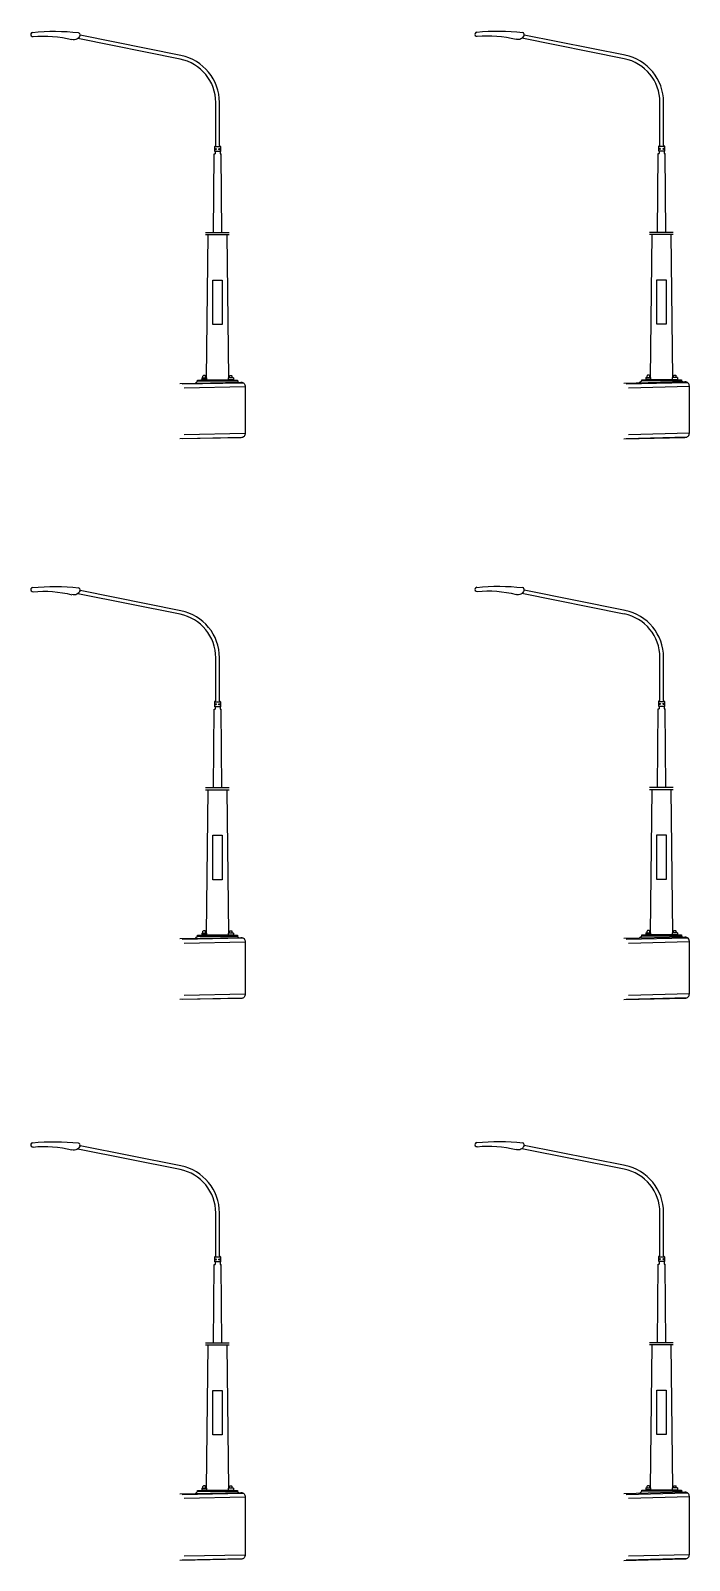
# Model space of a CAD drawing. Header units: metres. Extents: x -13.3 to 43, y -32 to 56.7.
# Drawn here: x 1.32 to 7.26, y 42.93 to 56.71 of the extents above; entities that cross this region are included whole.
import ezdxf

# ---------------------------------------------------------------- set-up
doc = ezdxf.new("R2010")
doc.units = ezdxf.units.M
doc.header["$MEASUREMENT"] = 0
doc.layers.add('AII_M_pomoc', color=30, linetype='Continuous', plot=False)
doc.layers.add('AII_M_wyposażenie', color=8, linetype='Continuous')

# ---------------------------------------------------------------- blocks, each defined once
blk = doc.blocks.new('Latarnia_0.5_2')
at = {"layer": 'AII_M_wyposażenie', "color": 0, "linetype": 'ByBlock', "lineweight": -2, "ltscale": 5, "extrusion": (0, 0, -1)}
for p, q in [((0.003, 2.921), (-0.92, 3.105)), ((0.01, 2.953), (-0.899, 3.135)), ((0.324, 2.143), (0.324, 2.529)), ((0.357, 2.142), (0.357, 2.529)), ((0.315, 2.133), (0.324, 2.143)), ((0.365, 2.133), (0.357, 2.142))]:
    blk.add_line(p, q, dxfattribs=at)
at = {"layer": 'AII_M_wyposażenie', "color": 0, "linetype": 'ByBlock', "lineweight": -2, "ltscale": 5}
for p, q in [((0.319, 2.088), (0.319, 2.066)), ((0.362, 2.088), (0.362, 2.066)), ((0.303, 1.357), (0.31, 2.066)), ((0.31, 2.066), (0.319, 2.066)), ((0.362, 2.066), (0.371, 2.066)), ((0.378, 1.357), (0.371, 2.066)), ((0.24, 0.05), (0.255, 1.338)), ((0.44, 0.05), (0.426, 1.338)), ((0.438, 0.03), (0.242, 0.03))]:
    blk.add_line(p, q, dxfattribs=at)
at = {"layer": 'AII_M_wyposażenie', "color": 0, "linetype": 'ByBlock', "lineweight": -2, "ltscale": 0.2}
for p, q in [((0.445, 1.357), (0.23, 1.357)), ((0.445, 1.338), (0.23, 1.338))]:
    blk.add_line(p, q, dxfattribs=at)
at = {"layer": 'AII_M_wyposażenie', "color": 0, "linetype": 'ByBlock', "lineweight": -2}
for p, q in [((0.245, 0.034), (0.195, 0.034)), ((0.195, 0.03), (0.195, 0.034)), ((0.197, 0.05), (0.197, 0.034)), ((0.197, 0.05), (0.243, 0.05)), ((0.213, 0.071), (0.208, 0.066)), ((0.208, 0.05), (0.208, 0.066)), ((0.227, 0.071), (0.213, 0.071)), ((0.232, 0.066), (0.227, 0.071)), ((0.232, 0.05), (0.232, 0.066)), ((0.243, 0.034), (0.243, 0.05)), ((0.245, 0.03), (0.245, 0.034)), ((0.435, 0.03), (0.435, 0.034)), ((0.435, 0.034), (0.485, 0.034)), ((0.437, 0.034), (0.437, 0.05)), ((0.483, 0.05), (0.437, 0.05)), ((0.448, 0.066), (0.453, 0.071)), ((0.448, 0.05), (0.448, 0.066)), ((0.453, 0.071), (0.467, 0.071)), ((0.467, 0.071), (0.472, 0.066)), ((0.472, 0.05), (0.472, 0.066)), ((0.483, 0.05), (0.483, 0.034)), ((0.485, 0.03), (0.485, 0.034))]:
    blk.add_line(p, q, dxfattribs=at)
blk.add_lwpolyline([(0, 0), (0.55, 0.011, -0.414214), (0.59, -0.029), (0.59, -0.449, -0.414214), (0.55, -0.489), (0, -0.5)], format="xyb", dxfattribs=at)
for points in [[(0.02, -0.005), (0.57, 0.006)], [(0.16, 0.02), (0.142, 0.003)], [(0.52, 0.02), (0.53, 0.011)], [(0.04, -0.04), (0.59, -0.029)], [(0.02, -0.495), (0.57, -0.484)]]:
    blk.add_lwpolyline(points, dxfattribs=at)
blk.add_lwpolyline([(0.16, 0.03), (0.52, 0.03), (0.52, 0.02), (0.16, 0.02)], close=True, dxfattribs=at)
at = {"layer": 'AII_M_wyposażenie', "color": 0, "linetype": 'ByBlock', "lineweight": -2, "elevation": 0}
blk.add_lwpolyline([(0.04, -0.46), (0.59, -0.449)], dxfattribs=at)
at = {"layer": 'AII_M_wyposażenie', "color": 0, "linetype": 'ByBlock', "lineweight": -2, "ltscale": 5}
for centre in [(0.324, 2.11), (0.356, 2.11)]:
    blk.add_circle(centre, 0.00534, dxfattribs=at)
at = {"layer": 'AII_M_wyposażenie', "color": 0, "linetype": 'ByBlock', "lineweight": -2, "ltscale": 5, "extrusion": (0, 0, -1)}
for centre, radius, start, end in [((1.128, 1.208), 1.963, 84.2073, 96.3257), ((1.221, 2.128), 1, 84.2065, 104.45), ((0.953, 3.151), 0.0567, 196.5854, 288.7065)]:
    blk.add_arc(centre, radius, start, end, dxfattribs=at)
at = {"layer": 'AII_M_wyposażenie', "color": 0, "linetype": 'ByBlock', "lineweight": -2, "ltscale": 5}
for centre, radius, start, end in [((-1.324, 3.142), 0.0185, 95.8276, 277.0544), ((-0.918, 3.14), 0.0193, 343.5823, 72.9825), ((-0.075, 2.529), 0.399, 0, 78.6901), ((-0.075, 2.529), 0.432, 0, 78.6901)]:
    blk.add_arc(centre, radius, start, end, dxfattribs=at)
for points in [[(0.315, 2.133), (0.365, 2.133), (0.365, 2.088), (0.315, 2.088)], [(0.297, 0.93), (0.382, 0.93), (0.382, 0.53), (0.297, 0.53)]]:
    blk.add_3dface(points, dxfattribs=at)
blk = doc.blocks.new('Latarnia_0.5_2.5')
at = {"layer": 'AII_M_wyposażenie', "color": 0, "linetype": 'ByBlock', "lineweight": -2, "ltscale": 5, "extrusion": (0, 0, -1)}
for p, q in [((0.003, 2.923), (-0.92, 3.108)), ((0.01, 2.956), (-0.899, 3.137)), ((0.324, 2.146), (0.324, 2.532)), ((0.357, 2.144), (0.357, 2.532)), ((0.315, 2.135), (0.324, 2.146)), ((0.365, 2.135), (0.357, 2.144))]:
    blk.add_line(p, q, dxfattribs=at)
at = {"layer": 'AII_M_wyposażenie', "color": 0, "linetype": 'ByBlock', "lineweight": -2, "ltscale": 5}
for p, q in [((0.303, 1.36), (0.31, 2.069)), ((0.31, 2.069), (0.319, 2.069)), ((0.319, 2.091), (0.319, 2.069)), ((0.362, 2.091), (0.362, 2.069)), ((0.362, 2.069), (0.371, 2.069)), ((0.378, 1.36), (0.371, 2.069)), ((0.24, 0.053), (0.255, 1.34)), ((0.44, 0.053), (0.426, 1.34)), ((0.438, 0.033), (0.242, 0.033))]:
    blk.add_line(p, q, dxfattribs=at)
at = {"layer": 'AII_M_wyposażenie', "color": 0, "linetype": 'ByBlock', "lineweight": -2, "ltscale": 0.2}
for p, q in [((0.445, 1.36), (0.23, 1.36)), ((0.445, 1.34), (0.23, 1.34))]:
    blk.add_line(p, q, dxfattribs=at)
at = {"layer": 'AII_M_wyposażenie', "color": 0, "linetype": 'ByBlock', "lineweight": -2}
for p, q in [((0.245, 0.036), (0.195, 0.036)), ((0.195, 0.033), (0.195, 0.036)), ((0.197, 0.053), (0.197, 0.036)), ((0.197, 0.053), (0.243, 0.053)), ((0.213, 0.073), (0.208, 0.068)), ((0.208, 0.053), (0.208, 0.068)), ((0.227, 0.073), (0.213, 0.073)), ((0.232, 0.068), (0.227, 0.073)), ((0.232, 0.053), (0.232, 0.068)), ((0.243, 0.036), (0.243, 0.053)), ((0.245, 0.033), (0.245, 0.036)), ((0.435, 0.033), (0.435, 0.036)), ((0.435, 0.036), (0.485, 0.036)), ((0.437, 0.036), (0.437, 0.053)), ((0.483, 0.053), (0.437, 0.053)), ((0.448, 0.068), (0.453, 0.073)), ((0.448, 0.053), (0.448, 0.068)), ((0.453, 0.073), (0.467, 0.073)), ((0.467, 0.073), (0.472, 0.068)), ((0.472, 0.053), (0.472, 0.068)), ((0.483, 0.053), (0.483, 0.036)), ((0.485, 0.033), (0.485, 0.036))]:
    blk.add_line(p, q, dxfattribs=at)
blk.add_lwpolyline([(0, -0.5), (0.55, -0.486, 0.414214), (0.59, -0.446), (0.59, -0.026, 0.414214), (0.55, 0.014), (0, 0)], format="xyb", dxfattribs=at)
for points in [[(0.02, -0.005), (0.57, 0.008)], [(0.16, 0.023), (0.141, 0.004)], [(0.52, 0.023), (0.53, 0.013)], [(0.04, -0.04), (0.59, -0.026)], [(0.02, -0.495), (0.57, -0.481)]]:
    blk.add_lwpolyline(points, dxfattribs=at)
blk.add_lwpolyline([(0.16, 0.033), (0.52, 0.033), (0.52, 0.023), (0.16, 0.023)], close=True, dxfattribs=at)
at = {"layer": 'AII_M_wyposażenie', "color": 0, "linetype": 'ByBlock', "lineweight": -2, "elevation": 0}
blk.add_lwpolyline([(0.04, -0.46), (0.59, -0.446)], dxfattribs=at)
at = {"layer": 'AII_M_wyposażenie', "color": 0, "linetype": 'ByBlock', "lineweight": -2, "ltscale": 5}
for centre in [(0.324, 2.113), (0.356, 2.113)]:
    blk.add_circle(centre, 0.00534, dxfattribs=at)
at = {"layer": 'AII_M_wyposażenie', "color": 0, "linetype": 'ByBlock', "lineweight": -2, "ltscale": 5, "extrusion": (0, 0, -1)}
for centre, radius, start, end in [((1.128, 1.21), 1.963, 84.2073, 96.3257), ((1.221, 2.131), 1, 84.2065, 104.45), ((0.953, 3.153), 0.0567, 196.5854, 288.7065)]:
    blk.add_arc(centre, radius, start, end, dxfattribs=at)
at = {"layer": 'AII_M_wyposażenie', "color": 0, "linetype": 'ByBlock', "lineweight": -2, "ltscale": 5}
for centre, radius, start, end in [((-1.324, 3.145), 0.0185, 95.8276, 277.0544), ((-0.918, 3.143), 0.0193, 343.5823, 72.9825), ((-0.075, 2.532), 0.399, 0, 78.6901), ((-0.075, 2.532), 0.432, 0, 78.6901)]:
    blk.add_arc(centre, radius, start, end, dxfattribs=at)
for points in [[(0.315, 2.135), (0.365, 2.135), (0.365, 2.091), (0.315, 2.091)], [(0.297, 0.933), (0.382, 0.933), (0.382, 0.533), (0.297, 0.533)]]:
    blk.add_3dface(points, dxfattribs=at)
blk = doc.blocks.new('Latarnia_0.55_2')
at = {"layer": 'AII_M_wyposażenie', "color": 0, "linetype": 'ByBlock', "lineweight": -2, "ltscale": 5, "extrusion": (0, 0, -1)}
for p, q in [((0.003, 2.921), (-0.92, 3.105)), ((0.01, 2.953), (-0.899, 3.135)), ((0.324, 2.143), (0.324, 2.529)), ((0.357, 2.142), (0.357, 2.529)), ((0.315, 2.133), (0.324, 2.143)), ((0.365, 2.133), (0.357, 2.142))]:
    blk.add_line(p, q, dxfattribs=at)
at = {"layer": 'AII_M_wyposażenie', "color": 0, "linetype": 'ByBlock', "lineweight": -2, "ltscale": 5}
for p, q in [((0.319, 2.088), (0.319, 2.066)), ((0.362, 2.088), (0.362, 2.066)), ((0.303, 1.357), (0.31, 2.066)), ((0.31, 2.066), (0.319, 2.066)), ((0.362, 2.066), (0.371, 2.066)), ((0.378, 1.357), (0.371, 2.066)), ((0.24, 0.05), (0.255, 1.338)), ((0.44, 0.05), (0.426, 1.338)), ((0.438, 0.03), (0.242, 0.03))]:
    blk.add_line(p, q, dxfattribs=at)
at = {"layer": 'AII_M_wyposażenie', "color": 0, "linetype": 'ByBlock', "lineweight": -2, "ltscale": 0.2}
for p, q in [((0.445, 1.357), (0.23, 1.357)), ((0.445, 1.338), (0.23, 1.338))]:
    blk.add_line(p, q, dxfattribs=at)
at = {"layer": 'AII_M_wyposażenie', "color": 0, "linetype": 'ByBlock', "lineweight": -2}
for p, q in [((0.245, 0.034), (0.195, 0.034)), ((0.195, 0.03), (0.195, 0.034)), ((0.197, 0.05), (0.197, 0.034)), ((0.197, 0.05), (0.243, 0.05)), ((0.213, 0.071), (0.208, 0.066)), ((0.208, 0.05), (0.208, 0.066)), ((0.227, 0.071), (0.213, 0.071)), ((0.232, 0.066), (0.227, 0.071)), ((0.232, 0.05), (0.232, 0.066)), ((0.243, 0.034), (0.243, 0.05)), ((0.245, 0.03), (0.245, 0.034)), ((0.435, 0.03), (0.435, 0.034)), ((0.435, 0.034), (0.485, 0.034)), ((0.437, 0.034), (0.437, 0.05)), ((0.483, 0.05), (0.437, 0.05)), ((0.448, 0.066), (0.453, 0.071)), ((0.448, 0.05), (0.448, 0.066)), ((0.453, 0.071), (0.467, 0.071)), ((0.467, 0.071), (0.472, 0.066)), ((0.472, 0.05), (0.472, 0.066)), ((0.483, 0.05), (0.483, 0.034)), ((0.485, 0.03), (0.485, 0.034))]:
    blk.add_line(p, q, dxfattribs=at)
blk.add_lwpolyline([(0, 0), (0.55, 0.011, -0.414214), (0.59, -0.029), (0.59, -0.499, -0.414214), (0.55, -0.539), (0, -0.55)], format="xyb", dxfattribs=at)
for points in [[(0.02, -0.005), (0.57, 0.006)], [(0.16, 0.02), (0.142, 0.003)], [(0.52, 0.02), (0.53, 0.011)], [(0.04, -0.04), (0.59, -0.029)], [(0.02, -0.545), (0.57, -0.534)]]:
    blk.add_lwpolyline(points, dxfattribs=at)
blk.add_lwpolyline([(0.16, 0.03), (0.52, 0.03), (0.52, 0.02), (0.16, 0.02)], close=True, dxfattribs=at)
at = {"layer": 'AII_M_wyposażenie', "color": 0, "linetype": 'ByBlock', "lineweight": -2, "elevation": 0}
blk.add_lwpolyline([(0.04, -0.51), (0.59, -0.499)], dxfattribs=at)
at = {"layer": 'AII_M_wyposażenie', "color": 0, "linetype": 'ByBlock', "lineweight": -2, "ltscale": 5}
for centre in [(0.324, 2.11), (0.356, 2.11)]:
    blk.add_circle(centre, 0.00534, dxfattribs=at)
at = {"layer": 'AII_M_wyposażenie', "color": 0, "linetype": 'ByBlock', "lineweight": -2, "ltscale": 5, "extrusion": (0, 0, -1)}
for centre, radius, start, end in [((1.128, 1.208), 1.963, 84.2073, 96.3257), ((1.221, 2.128), 1, 84.2065, 104.45), ((0.953, 3.151), 0.0567, 196.5854, 288.7065)]:
    blk.add_arc(centre, radius, start, end, dxfattribs=at)
at = {"layer": 'AII_M_wyposażenie', "color": 0, "linetype": 'ByBlock', "lineweight": -2, "ltscale": 5}
for centre, radius, start, end in [((-1.324, 3.142), 0.0185, 95.8276, 277.0544), ((-0.918, 3.14), 0.0193, 343.5823, 72.9825), ((-0.075, 2.529), 0.399, 0, 78.6901), ((-0.075, 2.529), 0.432, 0, 78.6901)]:
    blk.add_arc(centre, radius, start, end, dxfattribs=at)
for points in [[(0.315, 2.133), (0.365, 2.133), (0.365, 2.088), (0.315, 2.088)], [(0.297, 0.93), (0.382, 0.93), (0.382, 0.53), (0.297, 0.53)]]:
    blk.add_3dface(points, dxfattribs=at)
blk = doc.blocks.new('Latarnia_0.55_2.5')
at = {"layer": 'AII_M_wyposażenie', "color": 0, "linetype": 'ByBlock', "lineweight": -2, "ltscale": 5, "extrusion": (0, 0, -1)}
for p, q in [((0.003, 2.923), (-0.92, 3.108)), ((0.01, 2.956), (-0.899, 3.137)), ((0.324, 2.146), (0.324, 2.532)), ((0.357, 2.144), (0.357, 2.532)), ((0.315, 2.135), (0.324, 2.146)), ((0.365, 2.135), (0.357, 2.144))]:
    blk.add_line(p, q, dxfattribs=at)
at = {"layer": 'AII_M_wyposażenie', "color": 0, "linetype": 'ByBlock', "lineweight": -2, "ltscale": 5}
for p, q in [((0.303, 1.36), (0.31, 2.069)), ((0.31, 2.069), (0.319, 2.069)), ((0.319, 2.091), (0.319, 2.069)), ((0.362, 2.091), (0.362, 2.069)), ((0.362, 2.069), (0.371, 2.069)), ((0.378, 1.36), (0.371, 2.069)), ((0.24, 0.053), (0.255, 1.34)), ((0.44, 0.053), (0.426, 1.34)), ((0.438, 0.033), (0.242, 0.033))]:
    blk.add_line(p, q, dxfattribs=at)
at = {"layer": 'AII_M_wyposażenie', "color": 0, "linetype": 'ByBlock', "lineweight": -2, "ltscale": 0.2}
for p, q in [((0.445, 1.36), (0.23, 1.36)), ((0.445, 1.34), (0.23, 1.34))]:
    blk.add_line(p, q, dxfattribs=at)
at = {"layer": 'AII_M_wyposażenie', "color": 0, "linetype": 'ByBlock', "lineweight": -2}
for p, q in [((0.245, 0.036), (0.195, 0.036)), ((0.195, 0.033), (0.195, 0.036)), ((0.197, 0.053), (0.197, 0.036)), ((0.197, 0.053), (0.243, 0.053)), ((0.213, 0.073), (0.208, 0.068)), ((0.208, 0.053), (0.208, 0.068)), ((0.227, 0.073), (0.213, 0.073)), ((0.232, 0.068), (0.227, 0.073)), ((0.232, 0.053), (0.232, 0.068)), ((0.243, 0.036), (0.243, 0.053)), ((0.245, 0.033), (0.245, 0.036)), ((0.435, 0.033), (0.435, 0.036)), ((0.435, 0.036), (0.485, 0.036)), ((0.437, 0.036), (0.437, 0.053)), ((0.483, 0.053), (0.437, 0.053)), ((0.448, 0.068), (0.453, 0.073)), ((0.448, 0.053), (0.448, 0.068)), ((0.453, 0.073), (0.467, 0.073)), ((0.467, 0.073), (0.472, 0.068)), ((0.472, 0.053), (0.472, 0.068)), ((0.483, 0.053), (0.483, 0.036)), ((0.485, 0.033), (0.485, 0.036))]:
    blk.add_line(p, q, dxfattribs=at)
blk.add_lwpolyline([(0, -0.55), (0.55, -0.536, 0.414214), (0.59, -0.496), (0.59, -0.026, 0.414214), (0.55, 0.014), (0, 0)], format="xyb", dxfattribs=at)
for points in [[(0.02, -0.005), (0.57, 0.008)], [(0.16, 0.023), (0.141, 0.004)], [(0.52, 0.023), (0.53, 0.013)], [(0.04, -0.04), (0.59, -0.026)], [(0.02, -0.545), (0.57, -0.531)]]:
    blk.add_lwpolyline(points, dxfattribs=at)
blk.add_lwpolyline([(0.16, 0.033), (0.52, 0.033), (0.52, 0.023), (0.16, 0.023)], close=True, dxfattribs=at)
at = {"layer": 'AII_M_wyposażenie', "color": 0, "linetype": 'ByBlock', "lineweight": -2, "elevation": 0}
blk.add_lwpolyline([(0.04, -0.51), (0.59, -0.496)], dxfattribs=at)
at = {"layer": 'AII_M_wyposażenie', "color": 0, "linetype": 'ByBlock', "lineweight": -2, "ltscale": 5}
for centre in [(0.324, 2.113), (0.356, 2.113)]:
    blk.add_circle(centre, 0.00534, dxfattribs=at)
at = {"layer": 'AII_M_wyposażenie', "color": 0, "linetype": 'ByBlock', "lineweight": -2, "ltscale": 5, "extrusion": (0, 0, -1)}
for centre, radius, start, end in [((1.128, 1.21), 1.963, 84.2073, 96.3257), ((1.221, 2.131), 1, 84.2065, 104.45), ((0.953, 3.153), 0.0567, 196.5854, 288.7065)]:
    blk.add_arc(centre, radius, start, end, dxfattribs=at)
at = {"layer": 'AII_M_wyposażenie', "color": 0, "linetype": 'ByBlock', "lineweight": -2, "ltscale": 5}
for centre, radius, start, end in [((-1.324, 3.145), 0.0185, 95.8276, 277.0544), ((-0.918, 3.143), 0.0193, 343.5823, 72.9825), ((-0.075, 2.532), 0.399, 0, 78.6901), ((-0.075, 2.532), 0.432, 0, 78.6901)]:
    blk.add_arc(centre, radius, start, end, dxfattribs=at)
for points in [[(0.315, 2.135), (0.365, 2.135), (0.365, 2.091), (0.315, 2.091)], [(0.297, 0.933), (0.382, 0.933), (0.382, 0.533), (0.297, 0.533)]]:
    blk.add_3dface(points, dxfattribs=at)
blk = doc.blocks.new('Latarnia_0.6_2')
at = {"layer": 'AII_M_wyposażenie', "color": 0, "linetype": 'ByBlock', "lineweight": -2, "ltscale": 5, "extrusion": (0, 0, -1)}
for p, q in [((0.003, 2.921), (-0.92, 3.105)), ((0.01, 2.953), (-0.899, 3.135)), ((0.324, 2.143), (0.324, 2.529)), ((0.357, 2.142), (0.357, 2.529)), ((0.315, 2.133), (0.324, 2.143)), ((0.365, 2.133), (0.357, 2.142))]:
    blk.add_line(p, q, dxfattribs=at)
at = {"layer": 'AII_M_wyposażenie', "color": 0, "linetype": 'ByBlock', "lineweight": -2, "ltscale": 5}
for p, q in [((0.319, 2.088), (0.319, 2.066)), ((0.362, 2.088), (0.362, 2.066)), ((0.303, 1.357), (0.31, 2.066)), ((0.31, 2.066), (0.319, 2.066)), ((0.362, 2.066), (0.371, 2.066)), ((0.378, 1.357), (0.371, 2.066)), ((0.24, 0.05), (0.255, 1.338)), ((0.44, 0.05), (0.426, 1.338)), ((0.438, 0.03), (0.242, 0.03))]:
    blk.add_line(p, q, dxfattribs=at)
at = {"layer": 'AII_M_wyposażenie', "color": 0, "linetype": 'ByBlock', "lineweight": -2, "ltscale": 0.2}
for p, q in [((0.445, 1.357), (0.23, 1.357)), ((0.445, 1.338), (0.23, 1.338))]:
    blk.add_line(p, q, dxfattribs=at)
at = {"layer": 'AII_M_wyposażenie', "color": 0, "linetype": 'ByBlock', "lineweight": -2}
for p, q in [((0.245, 0.034), (0.195, 0.034)), ((0.195, 0.03), (0.195, 0.034)), ((0.197, 0.05), (0.197, 0.034)), ((0.197, 0.05), (0.243, 0.05)), ((0.213, 0.071), (0.208, 0.066)), ((0.208, 0.05), (0.208, 0.066)), ((0.227, 0.071), (0.213, 0.071)), ((0.232, 0.066), (0.227, 0.071)), ((0.232, 0.05), (0.232, 0.066)), ((0.243, 0.034), (0.243, 0.05)), ((0.245, 0.03), (0.245, 0.034)), ((0.435, 0.03), (0.435, 0.034)), ((0.435, 0.034), (0.485, 0.034)), ((0.437, 0.034), (0.437, 0.05)), ((0.483, 0.05), (0.437, 0.05)), ((0.448, 0.066), (0.453, 0.071)), ((0.448, 0.05), (0.448, 0.066)), ((0.453, 0.071), (0.467, 0.071)), ((0.467, 0.071), (0.472, 0.066)), ((0.472, 0.05), (0.472, 0.066)), ((0.483, 0.05), (0.483, 0.034)), ((0.485, 0.03), (0.485, 0.034))]:
    blk.add_line(p, q, dxfattribs=at)
blk.add_lwpolyline([(0, 0), (0.55, 0.011, -0.414214), (0.59, -0.029), (0.59, -0.549, -0.414214), (0.55, -0.589), (0, -0.6)], format="xyb", dxfattribs=at)
for points in [[(0.02, -0.005), (0.57, 0.006)], [(0.16, 0.02), (0.142, 0.003)], [(0.52, 0.02), (0.53, 0.011)], [(0.04, -0.04), (0.59, -0.029)], [(0.02, -0.595), (0.57, -0.584)]]:
    blk.add_lwpolyline(points, dxfattribs=at)
blk.add_lwpolyline([(0.16, 0.03), (0.52, 0.03), (0.52, 0.02), (0.16, 0.02)], close=True, dxfattribs=at)
at = {"layer": 'AII_M_wyposażenie', "color": 0, "linetype": 'ByBlock', "lineweight": -2, "elevation": 0}
blk.add_lwpolyline([(0.04, -0.56), (0.59, -0.549)], dxfattribs=at)
at = {"layer": 'AII_M_wyposażenie', "color": 0, "linetype": 'ByBlock', "lineweight": -2, "ltscale": 5}
for centre in [(0.324, 2.11), (0.356, 2.11)]:
    blk.add_circle(centre, 0.00534, dxfattribs=at)
at = {"layer": 'AII_M_wyposażenie', "color": 0, "linetype": 'ByBlock', "lineweight": -2, "ltscale": 5, "extrusion": (0, 0, -1)}
for centre, radius, start, end in [((1.128, 1.208), 1.963, 84.2073, 96.3257), ((1.221, 2.128), 1, 84.2065, 104.45), ((0.953, 3.151), 0.0567, 196.5854, 288.7065)]:
    blk.add_arc(centre, radius, start, end, dxfattribs=at)
at = {"layer": 'AII_M_wyposażenie', "color": 0, "linetype": 'ByBlock', "lineweight": -2, "ltscale": 5}
for centre, radius, start, end in [((-1.324, 3.142), 0.0185, 95.8276, 277.0544), ((-0.918, 3.14), 0.0193, 343.5823, 72.9825), ((-0.075, 2.529), 0.399, 0, 78.6901), ((-0.075, 2.529), 0.432, 0, 78.6901)]:
    blk.add_arc(centre, radius, start, end, dxfattribs=at)
for points in [[(0.315, 2.133), (0.365, 2.133), (0.365, 2.088), (0.315, 2.088)], [(0.297, 0.93), (0.382, 0.93), (0.382, 0.53), (0.297, 0.53)]]:
    blk.add_3dface(points, dxfattribs=at)
blk = doc.blocks.new('Latarnia_0.6_2.5')
at = {"layer": 'AII_M_wyposażenie', "color": 0, "linetype": 'ByBlock', "lineweight": -2, "ltscale": 5, "extrusion": (0, 0, -1)}
for p, q in [((0.003, 2.923), (-0.92, 3.108)), ((0.01, 2.956), (-0.899, 3.137)), ((0.324, 2.146), (0.324, 2.532)), ((0.357, 2.144), (0.357, 2.532)), ((0.315, 2.135), (0.324, 2.146)), ((0.365, 2.135), (0.357, 2.144))]:
    blk.add_line(p, q, dxfattribs=at)
at = {"layer": 'AII_M_wyposażenie', "color": 0, "linetype": 'ByBlock', "lineweight": -2, "ltscale": 5}
for p, q in [((0.303, 1.36), (0.31, 2.069)), ((0.31, 2.069), (0.319, 2.069)), ((0.319, 2.091), (0.319, 2.069)), ((0.362, 2.091), (0.362, 2.069)), ((0.362, 2.069), (0.371, 2.069)), ((0.378, 1.36), (0.371, 2.069)), ((0.24, 0.053), (0.255, 1.34)), ((0.44, 0.053), (0.426, 1.34)), ((0.438, 0.033), (0.242, 0.033))]:
    blk.add_line(p, q, dxfattribs=at)
at = {"layer": 'AII_M_wyposażenie', "color": 0, "linetype": 'ByBlock', "lineweight": -2, "ltscale": 0.2}
for p, q in [((0.445, 1.36), (0.23, 1.36)), ((0.445, 1.34), (0.23, 1.34))]:
    blk.add_line(p, q, dxfattribs=at)
at = {"layer": 'AII_M_wyposażenie', "color": 0, "linetype": 'ByBlock', "lineweight": -2}
for p, q in [((0.245, 0.036), (0.195, 0.036)), ((0.195, 0.033), (0.195, 0.036)), ((0.197, 0.053), (0.197, 0.036)), ((0.197, 0.053), (0.243, 0.053)), ((0.213, 0.073), (0.208, 0.068)), ((0.208, 0.053), (0.208, 0.068)), ((0.227, 0.073), (0.213, 0.073)), ((0.232, 0.068), (0.227, 0.073)), ((0.232, 0.053), (0.232, 0.068)), ((0.243, 0.036), (0.243, 0.053)), ((0.245, 0.033), (0.245, 0.036)), ((0.435, 0.033), (0.435, 0.036)), ((0.435, 0.036), (0.485, 0.036)), ((0.437, 0.036), (0.437, 0.053)), ((0.483, 0.053), (0.437, 0.053)), ((0.448, 0.068), (0.453, 0.073)), ((0.448, 0.053), (0.448, 0.068)), ((0.453, 0.073), (0.467, 0.073)), ((0.467, 0.073), (0.472, 0.068)), ((0.472, 0.053), (0.472, 0.068)), ((0.483, 0.053), (0.483, 0.036)), ((0.485, 0.033), (0.485, 0.036))]:
    blk.add_line(p, q, dxfattribs=at)
blk.add_lwpolyline([(0, -0.6), (0.55, -0.586, 0.414214), (0.59, -0.546), (0.59, -0.026, 0.414214), (0.55, 0.014), (0, 0)], format="xyb", dxfattribs=at)
for points in [[(0.02, -0.005), (0.57, 0.008)], [(0.16, 0.023), (0.141, 0.004)], [(0.52, 0.023), (0.53, 0.013)], [(0.04, -0.04), (0.59, -0.026)], [(0.02, -0.595), (0.57, -0.581)]]:
    blk.add_lwpolyline(points, dxfattribs=at)
blk.add_lwpolyline([(0.16, 0.033), (0.52, 0.033), (0.52, 0.023), (0.16, 0.023)], close=True, dxfattribs=at)
at = {"layer": 'AII_M_wyposażenie', "color": 0, "linetype": 'ByBlock', "lineweight": -2, "elevation": 0}
blk.add_lwpolyline([(0.04, -0.56), (0.59, -0.546)], dxfattribs=at)
at = {"layer": 'AII_M_wyposażenie', "color": 0, "linetype": 'ByBlock', "lineweight": -2, "ltscale": 5}
for centre in [(0.324, 2.113), (0.356, 2.113)]:
    blk.add_circle(centre, 0.00534, dxfattribs=at)
at = {"layer": 'AII_M_wyposażenie', "color": 0, "linetype": 'ByBlock', "lineweight": -2, "ltscale": 5, "extrusion": (0, 0, -1)}
for centre, radius, start, end in [((1.128, 1.21), 1.963, 84.2073, 96.3257), ((1.221, 2.131), 1, 84.2065, 104.45), ((0.953, 3.153), 0.0567, 196.5854, 288.7065)]:
    blk.add_arc(centre, radius, start, end, dxfattribs=at)
at = {"layer": 'AII_M_wyposażenie', "color": 0, "linetype": 'ByBlock', "lineweight": -2, "ltscale": 5}
for centre, radius, start, end in [((-1.324, 3.145), 0.0185, 95.8276, 277.0544), ((-0.918, 3.143), 0.0193, 343.5823, 72.9825), ((-0.075, 2.532), 0.399, 0, 78.6901), ((-0.075, 2.532), 0.432, 0, 78.6901)]:
    blk.add_arc(centre, radius, start, end, dxfattribs=at)
for points in [[(0.315, 2.135), (0.365, 2.135), (0.365, 2.091), (0.315, 2.091)], [(0.297, 0.933), (0.382, 0.933), (0.382, 0.533), (0.297, 0.533)]]:
    blk.add_3dface(points, dxfattribs=at)

msp = doc.modelspace()

# ---------------------------------------------------------------- block references
at = {"layer": 'AII_M_pomoc'}
for name, p in [('Latarnia_0.5_2', (2.666, 53.5327)), ('Latarnia_0.5_2.5', (6.666, 53.5327)), ('Latarnia_0.55_2', (2.666, 48.5327)), ('Latarnia_0.55_2.5', (6.666, 48.5327)), ('Latarnia_0.6_2', (2.666, 43.5327)), ('Latarnia_0.6_2.5', (6.666, 43.5327))]:
    msp.add_blockref(name, p, dxfattribs=at)

doc.saveas('drawing.dxf')
